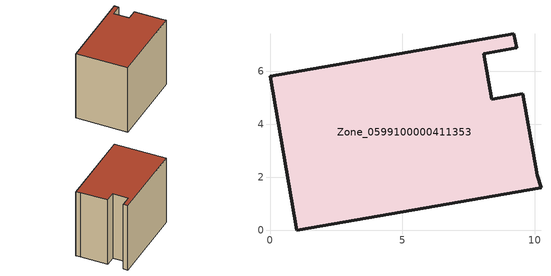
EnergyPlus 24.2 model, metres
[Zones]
Zone_0599100000411353
 floor ground (C_G): 8.37,4.95 9.54,5.15 10.08,2.09 10.23,1.61 1.02,0 0,5.81 9.21,7.43 9.3,6.88 8.07,6.67 z0
 wall outside (C_F): 1.02,0 10.23,1.61 10.08,2.09 9.54,5.15 8.37,4.95 8.07,6.67 9.3,6.88 9.21,7.43 0,5.81 1.02,0 z0:8.13
 roof outside (C_R): 9.21,7.43 0,5.81 1.02,0 10.23,1.61 10.08,2.09 9.54,5.15 8.37,4.95 8.07,6.67 9.3,6.88 z8.13
[BUILDING]
Pand.0599100000411353: North Axis=0; Terrain=City; Loads Convergence Tolerance Value=0.04; Temperature Convergence Tolerance Value=0.4; Solar Distribution=FullExterior; Maximum Number of Warmup Days=25; Minimum Number of Warmup Days=1
[Site:Location]
Rotterdam.The.Hague.AP_ZH_NLD Design_Conditions: Latitude=51.96; Longitude=4.45; Time Zone=1; Elevation=-4.5
[SITE:GROUNDTEMPERATURE:BUILDINGSURFACE]
18, 18, 18, 18, 18, 18, 18, 18, 18, 18, 18, 18
[MATERIAL] Thermal Absorptance=0.9; Solar Absorptance=0.7; Visible Absorptance=0.7
Name | Roughness | Thickness | Conductivity | Density | Specific Heat
G.TC.1992-2005 | MediumSmooth | 0.15 | 0.06 | 540 | 1210
F.TC.1992-2005 | Rough | 0.3 | 0.12 | 1920 | 840
R.TC.1992-2005 | MediumRough | 0.2 | 0.08 | 1500 | 1000
[CONSTRUCTION]
C_G: G.TC.1992-2005
C_F: F.TC.1992-2005
C_R: R.TC.1992-2005
[ZONE]
Zone_0599100000411353: Type=1; Multiplier=1; Ceiling Height=Autocalculate; Volume=Autocalculate; Floor Area=autocalculate; Part of Total Floor Area=Yes
[ZONEINFILTRATION:DESIGNFLOWRATE]
Infil_Zone_0599100000411353: Zone or ZoneList or Space or SpaceList=Zone_0599100000411353; Schedule=AlwaysOn; Design Flow Rate Calculation Method=Flow/Area; Flow Rate per Floor Area=0.0015; Constant Term Coefficient=1; Temperature Term Coefficient=0; Velocity Term Coefficient=0; Velocity Squared Term Coefficient=0
[HVACTEMPLATE:ZONE:IDEALLOADSAIRSYSTEM]
Zone_0599100000411353: Maximum Heating Supply Air Temperature=50; Minimum Cooling Supply Air Temperature=13; Maximum Heating Supply Air Humidity Ratio=0.0156; Minimum Cooling Supply Air Humidity Ratio=0.0077; Heating Limit=NoLimit; Cooling Limit=NoLimit; Dehumidification Control Type=ConstantSensibleHeatRatio; Cooling Sensible Heat Ratio=0.7; Dehumidification Setpoint=60; Humidification Control Type=None; Humidification Setpoint=30; Outdoor Air Method=None; Outdoor Air Flow Rate per Person=0.00944; Outdoor Air Flow Rate per Zone Floor Area=0; Outdoor Air Flow Rate per Zone=0; Demand Controlled Ventilation Type=None; Outdoor Air Economizer Type=NoEconomizer; Heat Recovery Type=None; Sensible Heat Recovery Effectiveness=0.7; Latent Heat Recovery Effectiveness=0.65
[ZONECONTROL:THERMOSTAT]
ThermostatControl_Zone_0599100000411353: Zone or ZoneList=Zone_0599100000411353; Control Type Schedule=DualSetpointControlType; Control 1=Thermostat_Zone_0599100000411353; Temperature Difference Between Cutout And Setpoint=0
[THERMOSTATSETPOINT:DUALSETPOINT]
Thermostat_Zone_0599100000411353: Heating Setpoint Temperature Schedule=HeatingSetpoint_Zone_0599100000411353; Cooling Setpoint Temperature Schedule=CoolingSetpoint_Zone_0599100000411353
[SCHEDULE:COMPACT]
HeatingSetpoint_Zone_0599100000411353: Through: 12/31, For: AllDays, Until: 24:00, 21
CoolingSetpoint_Zone_0599100000411353: Through: 12/31, For: AllDays, Until: 24:00, 24
DualSetpointControlType: Through: 12/31, For: AllDays, Until: 24:00, 4
AlwaysOn: Through: 12/31, For: AllDays, Until: 24:00, 1
